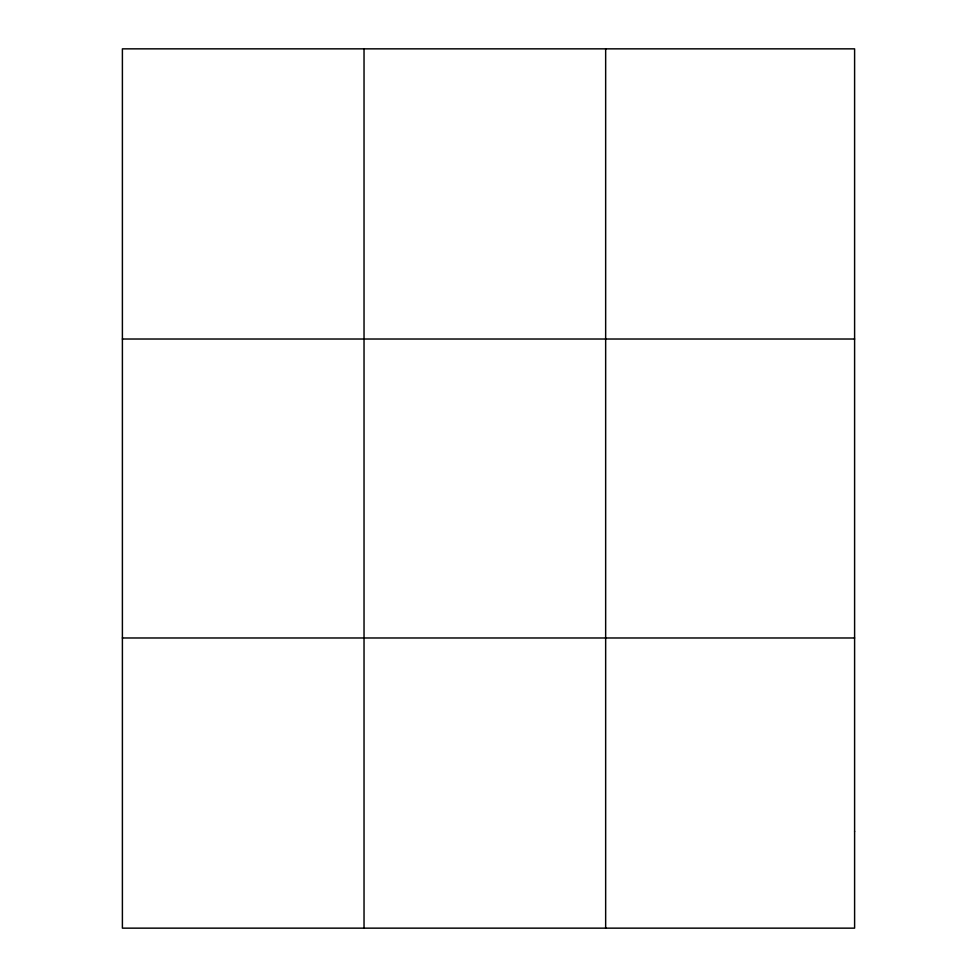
<?xml version="1.0" encoding="UTF-8"?>
<svg xmlns="http://www.w3.org/2000/svg" width="977" height="977" viewBox="0 0 977 977"><rect width="100%" height="100%" fill="white"/><g stroke="black" fill="none" stroke-linecap="round" stroke-linejoin="round"><path stroke-width="1.47" d="M364.03 928.15L364.03 48.85M605.655 928.15L605.655 48.85M122.394 339.019L854.606 339.019M122.394 637.981L854.606 637.981M854.606 831.427L854.606 928.15L122.394 928.15L122.394 48.85L854.606 48.85L854.606 831.427"/></g></svg>
